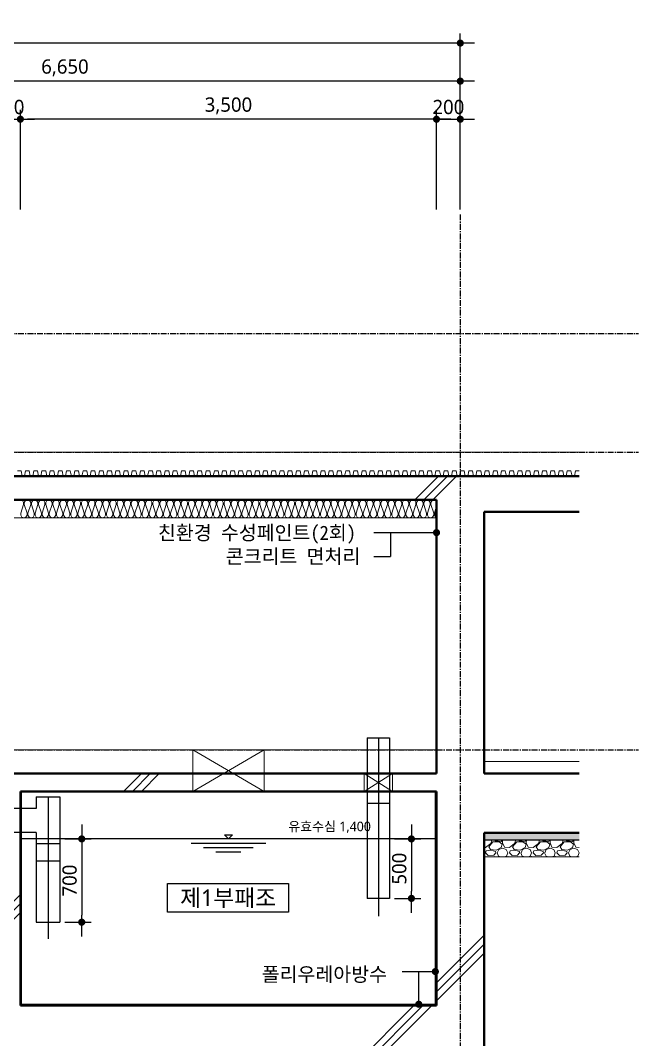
# Model space of a CAD drawing. Header units: millimetres. Extents: x 169673 to 334584, y 156879 to 224061.
# Drawn here: x 251433 to 256633, y 164658 to 173226 of the extents above; entities that cross this region are included whole.
import ezdxf
from ezdxf.enums import TextEntityAlignment as Align

# ---------------------------------------------------------------- set-up
doc = ezdxf.new("R2010")
doc.units = ezdxf.units.MM
doc.header["$LTSCALE"] = 40
doc.header["$MEASUREMENT"] = 0
for name, pattern in [('CEN', [62, 60, -1, 0, -1]), ('CENTER', [2, 1.25, -0.25, 0.25, -0.25]), ('HID', [2, 1.1, -0.9])]:
    doc.linetypes.add(name, pattern=pattern)
doc.layers.get('0').update_dxf_attribs({"linetype": 'CONTINUOUS'})
for name, color, linetype in [('--AH-TEXT', 7, 'CONTINUOUS'), ('1', 1, 'CONTINUOUS'), ('A-CONC-SOLD', 252, 'CEN'), ('A-DIMS', 7, 'CONTINUOUS'), ('A-MKXS-LEAD', 7, 'CONTINUOUS'), ('A-SECT-LIN3', 255, 'CONTINUOUS'), ('A-단열재', 9, 'CONTINUOUS'), ('AA-AXIS-LINE-1', 1, 'CENTER')]:
    doc.layers.add(name, color=color, linetype=linetype)
for name, color, linetype, lineweight in [('A-CONC-LIN1', 2, 'CONTINUOUS', 40), ('A-CONC-LIN2', 7, 'CONTINUOUS', 25), ('A-MKXS-TEXT1', 3, 'CONTINUOUS', 25), ('A-MKXX-NAME', 3, 'CONTINUOUS', 25), ('A-MKXX-SYMB', 7, 'CONTINUOUS', 25), ('A-SECT-LIN2', 6, 'CONTINUOUS', 20), ('A-XXXX-DRBD', 9, 'CONTINUOUS', 20), ('A-XXXX-FIN2', 6, 'CONTINUOUS', 20), ('A-XXXX-HATC', 8, 'CONTINUOUS', 18), ('A-XXXX-INSL2', 8, 'CONTINUOUS', 18), ('A-XXXX-WAT1', 9, 'HID', 20)]:
    doc.layers.add(name, color=color, linetype=linetype, lineweight=lineweight)
doc.styles.add('HY울릉도L', font='')
doc.styles.add('돋움체', font='')
doc.styles.add('맑은 고딕', font='malgun.ttf')
doc.styles.add('맑은고딕', font='malgun.ttf')
doc.styles.get('HY울릉도L').set_extended_font_data('HYwulM')
doc.styles.get('돋움체').set_extended_font_data('DotumChe')
doc.dimstyles.new('CDIM', dxfattribs={"dimtxt": 3, "dimasz": 1.5, "dimexe": 2, "dimexo": 1, "dimgap": 1, "dimtad": 1, "dimdec": 0, "dimrnd": 0.5, "dimzin": 0, "dimdsep": 32, "dimlunit": 6, "dimtxsty": 'HY울릉도L', "dimblk1": '_CIDOT', "dimblk2": '_CIDOT', "dimsah": 1, "dimcen": 5.5, "dimclrd": 2, "dimclre": 2, "dimclrt": 7, "dimadec": 0, "dimazin": 0, "dimtfac": 1, "dimtdec": 0, "dimtix": 1, "dimtmove": 2, "dimatfit": 1, "dimldrblk": '_CIDOT', "dimfxl": 1, "dimtolj": 1, "dimtzin": 0, "dimlwd": -1, "dimarcsym": 0})

# ---------------------------------------------------------------- blocks, each defined once
blk = doc.blocks.new('_CIDOT')
at = {"color": 0, "linetype": 'ByBlock'}
blk.add_line((2, 0), (-1, 0), dxfattribs=at)
at = {"color": 0, "linetype": 'ByBlock', "const_width": 0.5}
blk.add_lwpolyline([(-0.25, 0, 1), (0.25, 0, 1)], format="xyb", close=True, dxfattribs=at)
blk = doc.blocks.new('*D158')
at = {"layer": 'A-DIMS', "lineweight": -2, "transparency": 16777216}
for p, q in [((245233.1, 171635.2), (245233.1, 173115.2)), ((255133.1, 171635.2), (255133.1, 173115.2))]:
    blk.add_line(p, q, dxfattribs=at)
at = {"layer": 'A-DIMS', "transparency": 16777216}
blk.add_line((255073.1, 173035.2), (245293.1, 173035.2), dxfattribs=at)
at = {"layer": 'A-DIMS', "transparency": 16777216, "xscale": 60, "yscale": 60, "zscale": 60, "rotation": 180}
blk.add_blockref('_CIDOT', (245233.1, 173035.2), dxfattribs=at)
at = {"layer": 'A-DIMS', "transparency": 16777216, "xscale": 60, "yscale": 60, "zscale": 60}
blk.add_blockref('_CIDOT', (255133.1, 173035.2), dxfattribs=at)
at = {"layer": 'A-DIMS', "color": 3, "transparency": 16777216, "insert": (250183.1, 173147.2), "char_height": 120, "attachment_point": 5, "style": '맑은고딕'}
blk.add_mtext('\\A1;9,900', dxfattribs=at)
blk = doc.blocks.new('*D159')
at = {"layer": 'A-DIMS', "lineweight": -2, "transparency": 16777216}
for p, q in [((248483.1, 171635.2), (248483.1, 172795.2)), ((255133.1, 171635.2), (255133.1, 172795.2))]:
    blk.add_line(p, q, dxfattribs=at)
at = {"layer": 'A-DIMS', "transparency": 16777216}
blk.add_line((255073.1, 172715.2), (248543.1, 172715.2), dxfattribs=at)
at = {"layer": 'A-DIMS', "transparency": 16777216, "xscale": 60, "yscale": 60, "zscale": 60, "rotation": 180}
blk.add_blockref('_CIDOT', (248483.1, 172715.2), dxfattribs=at)
at = {"layer": 'A-DIMS', "transparency": 16777216, "xscale": 60, "yscale": 60, "zscale": 60}
blk.add_blockref('_CIDOT', (255133.1, 172715.2), dxfattribs=at)
at = {"layer": 'A-DIMS', "color": 3, "transparency": 16777216, "insert": (251808.1, 172827.2), "char_height": 120, "attachment_point": 5, "style": '맑은고딕'}
blk.add_mtext('\\A1;6,650', dxfattribs=at)
blk = doc.blocks.new('*D168')
at = {"layer": 'A-DIMS', "lineweight": -2, "transparency": 16777216}
for p, q in [((251433.1, 171635.2), (251433.1, 172475.2)), ((254933.1, 171635.2), (254933.1, 172475.2))]:
    blk.add_line(p, q, dxfattribs=at)
at = {"layer": 'A-DIMS', "transparency": 16777216}
blk.add_line((254873.1, 172395.2), (251493.1, 172395.2), dxfattribs=at)
at = {"layer": 'A-DIMS', "transparency": 16777216, "xscale": 60, "yscale": 60, "zscale": 60, "rotation": 180}
blk.add_blockref('_CIDOT', (251433.1, 172395.2), dxfattribs=at)
at = {"layer": 'A-DIMS', "transparency": 16777216, "xscale": 60, "yscale": 60, "zscale": 60}
blk.add_blockref('_CIDOT', (254933.1, 172395.2), dxfattribs=at)
at = {"layer": 'A-DIMS', "color": 3, "transparency": 16777216, "insert": (253183.1, 172507.2), "char_height": 120, "attachment_point": 5, "style": '맑은고딕'}
blk.add_mtext('\\A1;3,500', dxfattribs=at)
blk = doc.blocks.new('*D169')
at = {"layer": 'A-DIMS', "lineweight": -2, "transparency": 16777216}
for p, q in [((254933.1, 171635.2), (254933.1, 172475.2)), ((255133.1, 171635.2), (255133.1, 172475.2))]:
    blk.add_line(p, q, dxfattribs=at)
at = {"layer": 'A-DIMS', "transparency": 16777216}
for p, q in [((254873.1, 172395.2), (254813.1, 172395.2)), ((254933.1, 172395.2), (255133.1, 172395.2)), ((255193.1, 172395.2), (255253.1, 172395.2))]:
    blk.add_line(p, q, dxfattribs=at)
at = {"layer": 'A-DIMS', "transparency": 16777216, "xscale": 60, "yscale": 60, "zscale": 60}
blk.add_blockref('_CIDOT', (254933.1, 172395.2), dxfattribs=at)
at = {"layer": 'A-DIMS', "transparency": 16777216, "xscale": 60, "yscale": 60, "zscale": 60, "rotation": 180}
blk.add_blockref('_CIDOT', (255133.1, 172395.2), dxfattribs=at)
at = {"layer": 'A-DIMS', "color": 3, "transparency": 16777216, "insert": (255033.1, 172497.1), "char_height": 120, "attachment_point": 5, "style": '맑은고딕'}
blk.add_mtext('\\A1;200', dxfattribs=at)
blk = doc.blocks.new('*D171')
at = {"layer": 'A-DIMS', "lineweight": -2, "transparency": 16777216}
for p, q in [((251233.1, 171635.2), (251233.1, 172475.2)), ((251433.1, 171635.2), (251433.1, 172475.2))]:
    blk.add_line(p, q, dxfattribs=at)
at = {"layer": 'A-DIMS', "transparency": 16777216}
for p, q in [((251173.1, 172395.2), (251113.1, 172395.2)), ((251233.1, 172395.2), (251433.1, 172395.2)), ((251493.1, 172395.2), (251553.1, 172395.2))]:
    blk.add_line(p, q, dxfattribs=at)
at = {"layer": 'A-DIMS', "transparency": 16777216, "xscale": 60, "yscale": 60, "zscale": 60}
blk.add_blockref('_CIDOT', (251233.1, 172395.2), dxfattribs=at)
at = {"layer": 'A-DIMS', "transparency": 16777216, "xscale": 60, "yscale": 60, "zscale": 60, "rotation": 180}
blk.add_blockref('_CIDOT', (251433.1, 172395.2), dxfattribs=at)
at = {"layer": 'A-DIMS', "color": 3, "transparency": 16777216, "insert": (251333.1, 172497.1), "char_height": 120, "attachment_point": 5, "style": '맑은고딕'}
blk.add_mtext('\\A1;200', dxfattribs=at)
blk = doc.blocks.new('A$C1EF06538')
at = {"color": 7}
for p, q in [((0, 0), (-25.8, 25.2)), ((25.8, 25.2), (-25.8, 25.2)), ((0, 0), (25.8, 25.2)), ((235.5, -27), (-235.5, -27)), ((157, -54), (-157, -54)), ((78.5, -81), (-78.5, -81))]:
    blk.add_line(p, q, dxfattribs=at)
blk = doc.blocks.new('*D176')
at = {"layer": 'A-DIMS', "lineweight": -2, "transparency": 16777216}
for p, q in [((254578.9, 166345.2, 0), (254802.2, 166345.2, 0)), ((254578.9, 165845.2, 0), (254802.2, 165845.2, 0))]:
    blk.add_line(p, q, dxfattribs=at)
at = {"layer": 'A-DIMS', "transparency": 16777216}
blk.add_line((254722.2, 166285.2, 0), (254722.2, 165905.2, 0), dxfattribs=at)
at = {"layer": 'A-DIMS', "transparency": 16777216, "xscale": 60, "yscale": 60, "zscale": 60}
for p, rotation in [((254722.2, 166345.2, 0), 90), ((254722.2, 165845.2, 0), 270)]:
    blk.add_blockref('_CIDOT', p, dxfattribs=dict(at, rotation=rotation))
at = {"layer": 'A-DIMS', "color": 3, "transparency": 16777216, "insert": (254620.2, 166095.2, 0), "char_height": 120, "attachment_point": 5, "rotation": 90, "style": '맑은고딕'}
blk.add_mtext('\\A1;500', dxfattribs=at)
blk = doc.blocks.new('*D177')
at = {"layer": 'A-DIMS', "lineweight": -2, "transparency": 16777216}
for p, q in [((251806.1, 166345.2, 0), (252029.4, 166345.2, 0)), ((251806.1, 165645.2, 0), (252029.4, 165645.2, 0))]:
    blk.add_line(p, q, dxfattribs=at)
at = {"layer": 'A-DIMS', "transparency": 16777216}
blk.add_line((251949.4, 166285.2, 0), (251949.4, 165705.2, 0), dxfattribs=at)
at = {"layer": 'A-DIMS', "transparency": 16777216, "xscale": 60, "yscale": 60, "zscale": 60}
for p, rotation in [((251949.4, 166345.2, 0), 90), ((251949.4, 165645.2, 0), 270)]:
    blk.add_blockref('_CIDOT', p, dxfattribs=dict(at, rotation=rotation))
at = {"layer": 'A-DIMS', "color": 3, "transparency": 16777216, "insert": (251847.4, 165995.2, 0), "char_height": 120, "attachment_point": 5, "rotation": 90, "style": '맑은고딕'}
blk.add_mtext('\\A1;700', dxfattribs=at)

msp = doc.modelspace()

# ---------------------------------------------------------------- hatches: boundary and pattern name
at = {"layer": 'A-CONC-SOLD'}
h = msp.add_hatch(dxfattribs=at)
h.set_pattern_fill('CONC', color=256, scale=100)
h.set_pattern_definition([(45, (-84000, 0), (-2121.32, 2121.32), []), (45, (-84000, 75), (-2121.32, 2121.32), []), (45, (-84000, 150), (-2121.32, 2121.32), [])])
h.paths.add_polyline_path([(255333.1, 166395.2), (256133.1, 166395.2), (256133.1, 166895.2), (255333.1, 166895.2), (255333.1, 169095.2), (256133.1, 169095.2), (256133.1, 169395.2), (244233.1, 169395.2), (244233.1, 169195.2), (245033.1, 169195.2), (245033.1, 166895.2), (244733.1, 166895.2), (244733.1, 161545.2), (255333.1, 161545.2)])
h.paths.add_polyline_path([(247233.1, 164945.2), (247233.1, 166745.2), (249133.1, 166745.2), (249133.1, 164945.2)], flags=16)
h.paths.add_polyline_path([(249333.1, 164945.2), (249333.1, 166745.2), (251233.1, 166745.2), (251233.1, 164945.2)], flags=16)
h.paths.add_polyline_path([(247033.1, 164945.2), (245433.1, 164945.2), (245433.1, 166745.2), (247033.1, 166745.2)], flags=16)
h.paths.add_polyline_path([(251433.1, 164945.2), (251433.1, 166745.2), (254933.1, 166745.2), (254933.1, 164945.2)], flags=16)
h.paths.add_polyline_path([(245433.1, 166895.2), (245433.1, 169195.2), (254933.1, 169195.2), (254933.1, 166895.2)], flags=16)
at = {"layer": 'A-XXXX-HATC'}
h = msp.add_hatch(dxfattribs=at)
h.set_pattern_fill('DOTS', color=256, scale=100)
h.set_pattern_definition([(0, (111686.8034, 246028.151), (3.125, 6.25), [0, -6.25])])
h.paths.add_polyline_path([(256133.1, 166395.2), (256133.1, 166335.2), (255333.1, 166335.2), (255333.1, 166395.2)])
h = msp.add_hatch(dxfattribs=at)
h.set_pattern_fill('GRAVEL', color=256, scale=200)
h.set_pattern_definition([(228.012788, (111830.803, 246228.151), (-1600, -1800), [26.9072, -2663.8176]), (184.969741, (111812.803, 246208.151), (2400, 200), [46.1736, -4571.18495]), (132.510447, (111766.803, 246204.151), (2000, -2200), [32.5576, -3223.20652]), (267.273689, (111688.803, 246154.151), (200, 4000), [42.0476, -4162.7116]), (292.833654, (111686.803, 246112.151), (-1000, 2400), [41.231, -4081.87463]), (357.273689, (111702.803, 246074.151), (-4000, 200), [42.0476, -4162.7116]), (37.6942405, (111744.8034, 246072.151), (-2600, -2000), [55.6058, -5504.9697]), (72.2553284, (111788.803, 246106.151), (1400, 4400), [52.4976, -5197.2643]), (121.4295656, (111804.803, 246156.151), (-1600, 2600), [42.19, -4176.81462]), (175.236358, (111782.803, 246192.151), (2200, -200), [48.1664, -2360.15252]), (222.397438, (111734.8034, 246196.151), (-2400, -2200), [62.2896, -6166.675]), (138.814075, (111886.803, 246152.151), (-1400, 1200), [21.2602, -2104.76896]), (171.4692344, (111870.803, 246166.151), (2600, -400), [40.4474, -4004.30228]), (225, (111830.8, 246172.15), (-2e-14, -200), [28.2842, -254.55851]), (203.19859, (111816.803, 246196.15), (1000, 400), [15.2316, -1507.92302]), (291.80141, (111802.803, 246190.15), (-200, 600), [21.5406, -1055.49236]), (30.963757, (111810.803, 246170.15), (600, 400), [34.9858, -1131.20458]), (161.56505, (111840.803, 246188.15), (400, -200), [25.2982, -607.15733]), (16.38954, (111686.803, 246190.151), (2000, 600), [35.44, -3508.56903]), (70.346176, (111720.803, 246200.151), (-800, -2200), [29.7322, -2943.48155]), (293.19859, (111840.803, 246228.15), (-400, 1000), [30.463, -1492.69162]), (343.61046, (111852.803, 246200.151), (-2000, 600), [35.44, -3508.56903]), (339.443955, (111686.803, 246066.15), (-1000, 400), [34.176, -1674.62475]), (294.775141, (111718.803, 246054.151), (-1000, 2200), [28.6356, -2834.92861]), (66.80141, (111842.803, 246028.15), (400, 1000), [30.463, -1492.69162]), (17.354025, (111854.803, 246056.151), (-2600, -800), [33.5262, -3319.08472]), (69.443955, (111744.803, 246028.15), (-400, -1000), [17.088, -1691.71275]), (101.309932, (111830.803, 246028.15), (-200, 800), [10.198, -1009.6059]), (165.963757, (111828.803, 246038.15), (600, -200), [41.231, -783.39013]), (186.009006, (111788.803, 246048.151), (2000, 200), [38.21, -3782.78463]), (303.690068, (111810.803, 246152.15), (-200, 400), [28.8444, -692.26586]), (353.1572266, (111826.803, 246128.151), (3400, -400), [50.3588, -4985.51252]), (60.945396, (111876.803, 246122.151), (-800, -1400), [20.5912, -2038.53483]), (90, (111886.8, 246140.15), (-200, 200), [12, -188]), (120.256437, (111784.803, 246054.151), (800, -1400), [27.7848, -2750.704]), (48.012788, (111770.803, 246078.151), (1600, 1800), [53.8144, -2636.9104]), (0, (111806.8, 246118.15), (200, 200), [52, -148]), (325.3048465, (111858.803, 246118.151), (2000, -1400), [31.6228, -3130.65486]), (254.054604, (111884.803, 246100.15), (-200, -800), [29.1204, -1426.90158]), (207.6459754, (111876.803, 246072.151), (-3800, -2000), [47.413, -4693.89484]), (175.426079, (111834.803, 246050.151), (-2600, 200), [50.1598, -4965.81468])])
h.paths.add_polyline_path([(256133.1, 166335.2), (256133.1, 166195.2), (255333.1, 166195.2), (255333.1, 166335.2)])

# ---------------------------------------------------------------- linework, layer by layer
at = {"ltscale": 0.5}
for p, q in [((254351, 167195.2), (254351, 165845.2)), ((254351, 167195.2), (254538.9, 167195.2)), ((254538.9, 167195.2), (254538.9, 166445.1)), ((251566.1, 166699.6), (251566.1, 166599.6)), ((251766.1, 166699.6), (251766.1, 165645.2)), ((251566.1, 166599.6), (251100.1, 166599.6)), ((254538.9, 166641.7), (254351, 166641.7)), ((251566.1, 166399.6), (251100.1, 166399.6)), ((251566.1, 166399.6), (251566.1, 165645.2)), ((254538.9, 166445.1), (254538.9, 165845.2)), ((251566.1, 166306.5), (251766.1, 166306.5))]:
    msp.add_line(p, q, dxfattribs=at)
for p, q in [((251566.1, 166699.6), (251766.1, 166699.6)), ((251766.1, 166158.4), (251566.1, 166158.4))]:
    msp.add_line(p, q)
at = {"elevation": 0}
msp.add_lwpolyline([(254538.9, 165845.2), (254351, 165845.2)], dxfattribs=at)
at = {"ltscale": 0.5}
msp.add_lwpolyline([(251566.1, 165645.2), (251766.1, 165645.2)], dxfattribs=at)
at = {"layer": '1'}
for p, q in [((254445, 167195.2), (254445, 165695.2, 0)), ((251666.1, 166699.6), (251666.1, 165505.2))]:
    msp.add_line(p, q, dxfattribs=at)
at = {"layer": 'A-CONC-LIN1'}
for p, q in [((244233.1, 169395.2), (256133.1, 169395.2)), ((245433.1, 169195.2), (254933.1, 169195.2)), ((254933.1, 169195.2), (254933.1, 166895.2)), ((255333.1, 169095.2), (256133.1, 169095.2)), ((255333.1, 169095.2), (255333.1, 166895.2)), ((245433.1, 166895.2), (254933.1, 166895.2)), ((256133.1, 166895.2), (255333.1, 166895.2)), ((251433.1, 166745.2), (254933.1, 166745.2)), ((251433.1, 166745.2), (251433.1, 164945.2)), ((254933.1, 166745.2), (254933.1, 164945.2)), ((255333.1, 166395.2), (255333.1, 161545.2)), ((256133.1, 166395.2), (255333.1, 166395.2)), ((251433.1, 164945.2), (254933.1, 164945.2))]:
    msp.add_line(p, q, dxfattribs=at)
at = {"layer": 'A-CONC-LIN2'}
msp.add_line((254923.1, 166345.2), (251443.1, 166345.2), dxfattribs=at)
at = {"layer": 'A-MKXS-LEAD'}
for p, q in [((254407.2, 168920.3), (254933.1, 168920.3)), ((254546.5, 168920.3), (254546.5, 168720.3)), ((254407.2, 168720.3), (254546.5, 168720.3)), ((254644.6, 165230), (254923.1, 165230)), ((254783.8, 164955.2), (254783.8, 165230))]:
    msp.add_line(p, q, dxfattribs=at)
at = {"layer": 'A-MKXS-LEAD', "const_width": 30}
for points in [[(254918.1, 168920.3, -1), (254948.1, 168920.3, -1)], [(254908.1, 165230, 1), (254938.1, 165230, 1)], [(254768.8, 164955.2, 1), (254798.8, 164955.2, 1)]]:
    msp.add_lwpolyline(points, format="xyb", close=True, dxfattribs=at)
at = {"layer": 'A-MKXX-SYMB'}
msp.add_lwpolyline([(253688.6, 165730.2), (252671.6, 165730.2), (252671.6, 165970.2), (253688.6, 165970.2)], close=True, dxfattribs=at)
at = {"layer": 'A-SECT-LIN2'}
for p, q in [((251433.1, 164953.1), (251441, 164945.2)), ((254933.1, 164953.1), (254925.1, 164945.2))]:
    msp.add_line(p, q, dxfattribs=at)
for points in [[(254923.1, 166745.2), (254923.1, 164957.2), (254921, 164955.2), (251433.1, 164955.2)], [(251443.1, 166745.2), (251443.1, 164957.2), (251445.1, 164955.2)]]:
    msp.add_lwpolyline(points, dxfattribs=at)
at = {"layer": 'A-SECT-LIN3'}
msp.add_line((256133.1, 166335.2), (255333.1, 166335.2), dxfattribs=at)
at = {"layer": 'A-XXXX-DRBD'}
msp.add_lwpolyline([(251407.7, 169440.2), (251438.8, 169440.2), (251447.5, 169395.2), (251468, 169395.2), (251476.8, 169440.2), (251507.8, 169440.2), (251516.6, 169395.2), (251537.1, 169395.2), (251545.8, 169440.2), (251576.9, 169440.2), (251585.6, 169395.2), (251606.1, 169395.2), (251614.8, 169440.2), (251645.9, 169440.2), (251654.6, 169395.2), (251675.1, 169395.2), (251683.9, 169440.2), (251714.9, 169440.2), (251723.7, 169395.2), (251744.2, 169395.2), (251752.9, 169440.2), (251784, 169440.2), (251792.7, 169395.2), (251813.2, 169395.2), (251821.9, 169440.2), (251853, 169440.2), (251861.7, 169395.2), (251882.2, 169395.2), (251891, 169440.2), (251922, 169440.2), (251930.8, 169395.2), (251951.3, 169395.2), (251960, 169440.2), (251991.1, 169440.2), (251999.8, 169395.2), (252020.3, 169395.2), (252029, 169440.2), (252060.1, 169440.2), (252068.8, 169395.2), (252089.3, 169395.2), (252098.1, 169440.2), (252129.1, 169440.2), (252137.9, 169395.2), (252158.4, 169395.2), (252167.1, 169440.2), (252198.2, 169440.2), (252206.9, 169395.2), (252227.4, 169395.2), (252236.1, 169440.2), (252267.2, 169440.2), (252275.9, 169395.2), (252296.4, 169395.2), (252305.2, 169440.2), (252336.2, 169440.2), (252345, 169395.2), (252365.5, 169395.2), (252374.2, 169440.2), (252405.3, 169440.2), (252414, 169395.2), (252434.5, 169395.2), (252443.2, 169440.2), (252474.3, 169440.2), (252483, 169395.2), (252503.5, 169395.2), (252512.3, 169440.2), (252543.3, 169440.2), (252552.1, 169395.2), (252572.6, 169395.2), (252581.3, 169440.2), (252612.4, 169440.2), (252621.1, 169395.2), (252641.6, 169395.2), (252650.3, 169440.2), (252681.4, 169440.2), (252690.1, 169395.2), (252710.6, 169395.2), (252719.4, 169440.2), (252750.4, 169440.2), (252759.2, 169395.2), (252779.7, 169395.2), (252788.4, 169440.2), (252819.5, 169440.2), (252828.2, 169395.2), (252848.7, 169395.2), (252857.4, 169440.2), (252888.5, 169440.2), (252897.2, 169395.2), (252917.7, 169395.2), (252926.5, 169440.2), (252957.5, 169440.2), (252966.3, 169395.2), (252986.8, 169395.2), (252995.5, 169440.2), (253026.6, 169440.2), (253035.3, 169395.2), (253055.8, 169395.2), (253064.5, 169440.2), (253095.6, 169440.2), (253104.3, 169395.2), (253124.8, 169395.2), (253133.6, 169440.2), (253164.6, 169440.2), (253173.4, 169395.2), (253193.9, 169395.2), (253202.6, 169440.2), (253233.7, 169440.2), (253242.4, 169395.2), (253262.9, 169395.2), (253271.6, 169440.2), (253302.7, 169440.2), (253311.4, 169395.2), (253331.9, 169395.2), (253340.7, 169440.2), (253371.7, 169440.2), (253380.5, 169395.2), (253401, 169395.2), (253409.7, 169440.2), (253440.8, 169440.2), (253449.5, 169395.2), (253470, 169395.2), (253478.7, 169440.2), (253509.8, 169440.2), (253518.5, 169395.2), (253539, 169395.2), (253547.8, 169440.2), (253578.8, 169440.2), (253587.6, 169395.2), (253608.1, 169395.2), (253616.8, 169440.2), (253647.9, 169440.2), (253656.6, 169395.2), (253677.1, 169395.2), (253685.8, 169440.2), (253716.9, 169440.2), (253725.6, 169395.2), (253746.1, 169395.2), (253754.9, 169440.2), (253785.9, 169440.2), (253794.7, 169395.2), (253815.2, 169395.2), (253823.9, 169440.2), (253855, 169440.2), (253863.7, 169395.2), (253884.2, 169395.2), (253892.9, 169440.2), (253924, 169440.2), (253932.7, 169395.2), (253953.2, 169395.2), (253962, 169440.2), (253993, 169440.2), (254001.8, 169395.2), (254022.3, 169395.2), (254031, 169440.2), (254062.1, 169440.2), (254070.8, 169395.2), (254091.3, 169395.2), (254100, 169440.2), (254131.1, 169440.2), (254139.8, 169395.2), (254160.3, 169395.2), (254169.1, 169440.2), (254200.1, 169440.2), (254208.9, 169395.2), (254229.4, 169395.2), (254238.1, 169440.2), (254269.2, 169440.2), (254277.9, 169395.2), (254298.4, 169395.2), (254307.1, 169440.2), (254338.2, 169440.2), (254346.9, 169395.2), (254367.4, 169395.2), (254376.2, 169440.2), (254407.2, 169440.2), (254416, 169395.2), (254436.5, 169395.2), (254445.2, 169440.2), (254476.3, 169440.2), (254485, 169395.2), (254505.5, 169395.2), (254514.2, 169440.2), (254545.3, 169440.2), (254554, 169395.2), (254574.5, 169395.2), (254583.3, 169440.2), (254614.3, 169440.2), (254623.1, 169395.2), (254643.6, 169395.2), (254652.3, 169440.2), (254683.4, 169440.2), (254692.1, 169395.2), (254712.6, 169395.2), (254721.3, 169440.2), (254752.4, 169440.2), (254761.1, 169395.2), (254781.6, 169395.2), (254790.4, 169440.2), (254821.4, 169440.2), (254830.2, 169395.2), (254850.7, 169395.2), (254859.4, 169440.2), (254890.5, 169440.2), (254899.2, 169395.2), (254919.7, 169395.2), (254928.4, 169440.2), (254959.5, 169440.2), (254968.2, 169395.2), (254988.7, 169395.2), (254997.5, 169440.2), (255028.5, 169440.2), (255037.3, 169395.2), (255057.8, 169395.2), (255066.5, 169440.2), (255097.6, 169440.2), (255106.3, 169395.2), (255126.8, 169395.2), (255135.5, 169440.2), (255166.6, 169440.2), (255175.4, 169395.2), (255195.8, 169395.2), (255204.6, 169440.2), (255235.6, 169440.2), (255244.4, 169395.2), (255264.9, 169395.2), (255273.6, 169440.2), (255304.7, 169440.2), (255313.4, 169395.2), (255333.9, 169395.2), (255342.6, 169440.2), (255373.7, 169440.2), (255382.5, 169395.2), (255402.9, 169395.2), (255411.7, 169440.2), (255442.7, 169440.2), (255451.5, 169395.2), (255472, 169395.2), (255480.7, 169440.2), (255511.8, 169440.2), (255520.5, 169395.2), (255541, 169395.2), (255549.7, 169440.2), (255580.8, 169440.2), (255589.6, 169395.2), (255610, 169395.2), (255618.8, 169440.2), (255649.8, 169440.2), (255658.6, 169395.2), (255679.1, 169395.2), (255687.8, 169440.2), (255718.9, 169440.2), (255727.6, 169395.2), (255748.1, 169395.2), (255756.9, 169440.2), (255787.9, 169440.2), (255796.7, 169395.2), (255817.1, 169395.2), (255825.9, 169440.2), (255856.9, 169440.2), (255865.7, 169395.2), (255886.2, 169395.2), (255894.9, 169440.2), (255926, 169440.2), (255934.7, 169395.2), (255955.2, 169395.2), (255964, 169440.2), (255995, 169440.2), (256003.8, 169395.2), (256024.2, 169395.2), (256033, 169440.2), (256064, 169440.2), (256072.8, 169395.2), (256093.3, 169395.2), (256102, 169440.2), (256133.1, 169440.2)], dxfattribs=at)
at = {"layer": 'A-XXXX-FIN2'}
for p, q in [((245443.1, 167095.2), (254933.1, 167095.2)), ((256133.1, 166995.2), (255333.1, 166995.2))]:
    msp.add_line(p, q, dxfattribs=at)
msp.add_lwpolyline([(256133.1, 169595.2), (244233.1, 169595.2)], dxfattribs=at)
at = {"layer": 'A-XXXX-HATC'}
msp.add_line((256133.1, 166195.2), (255333.1, 166195.2), dxfattribs=at)
at = {"layer": 'A-XXXX-HATC', "ltscale": 3}
for points in [[(252883.1, 166745.2), (252883.1, 167095.2)], [(252883.1, 167095.2), (253483.1, 166745.2)], [(253483.1, 167095.2), (252883.1, 166745.2)], [(253483.1, 166745.2), (253483.1, 167095.2)], [(254326, 166745.2), (254326, 166895.2)], [(254326, 166895.2), (254563.9, 166745.2)], [(254563.9, 166895.2), (254326, 166745.2)], [(254563.9, 166745.2), (254563.9, 166895.2)]]:
    msp.add_lwpolyline(points, dxfattribs=at)
at = {"layer": 'A-XXXX-INSL2'}
msp.add_line((245433.1, 169045.2), (254933.1, 169045.2), dxfattribs=at)
msp.add_lwpolyline([(251416.6, 169189.2), (251433.1, 169195.2), (251449.6, 169189.2), (251460.1, 169174.2), (251460.1, 169157.7), (251436.1, 169082.7), (251436.1, 169066.2), (251446.6, 169051.2), (251463.1, 169045.2), (251479.6, 169051.2), (251490.1, 169066.2), (251490.1, 169082.7), (251466.1, 169157.7), (251466.1, 169174.2), (251476.6, 169189.2), (251493.1, 169195.2), (251509.6, 169189.2), (251520.1, 169174.2), (251520.1, 169157.7), (251496.1, 169082.7), (251496.1, 169066.2), (251506.6, 169051.2), (251523.1, 169045.2), (251539.6, 169051.2), (251550.1, 169066.2), (251550.1, 169082.7), (251526.1, 169157.7), (251526.1, 169174.2), (251536.6, 169189.2), (251553.1, 169195.2), (251569.6, 169189.2), (251580.1, 169174.2), (251580.1, 169157.7), (251556.1, 169082.7), (251556.1, 169066.2), (251566.6, 169051.2), (251583.1, 169045.2), (251599.6, 169051.2), (251610.1, 169066.2), (251610.1, 169082.7), (251586.1, 169157.7), (251586.1, 169174.2), (251596.6, 169189.2), (251613.1, 169195.2), (251629.6, 169189.2), (251640.1, 169174.2), (251640.1, 169157.7), (251616.1, 169082.7), (251616.1, 169066.2), (251626.6, 169051.2), (251643.1, 169045.2), (251659.6, 169051.2), (251670.1, 169066.2), (251670.1, 169082.7), (251646.1, 169157.7), (251646.1, 169174.2), (251656.6, 169189.2), (251673.1, 169195.2), (251689.6, 169189.2), (251700.1, 169174.2), (251700.1, 169157.7), (251676.1, 169082.7), (251676.1, 169066.2), (251686.6, 169051.2), (251703.1, 169045.2), (251719.6, 169051.2), (251730.1, 169066.2), (251730.1, 169082.7), (251706.1, 169157.7), (251706.1, 169174.2), (251716.6, 169189.2), (251733.1, 169195.2), (251749.6, 169189.2), (251760.1, 169174.2), (251760.1, 169157.7), (251736.1, 169082.7), (251736.1, 169066.2), (251746.6, 169051.2), (251763.1, 169045.2), (251779.6, 169051.2), (251790.1, 169066.2), (251790.1, 169082.7), (251766.1, 169157.7), (251766.1, 169174.2), (251776.6, 169189.2), (251793.1, 169195.2), (251809.6, 169189.2), (251820.1, 169174.2), (251820.1, 169157.7), (251796.1, 169082.7), (251796.1, 169066.2), (251806.6, 169051.2), (251823.1, 169045.2), (251839.6, 169051.2), (251850.1, 169066.2), (251850.1, 169082.7), (251826.1, 169157.7), (251826.1, 169174.2), (251836.6, 169189.2), (251853.1, 169195.2), (251869.6, 169189.2), (251880.1, 169174.2), (251880.1, 169157.7), (251856.1, 169082.7), (251856.1, 169066.2), (251866.6, 169051.2), (251883.1, 169045.2), (251899.6, 169051.2), (251910.1, 169066.2), (251910.1, 169082.7), (251886.1, 169157.7), (251886.1, 169174.2), (251896.6, 169189.2), (251913.1, 169195.2), (251929.6, 169189.2), (251940.1, 169174.2), (251940.1, 169157.7), (251916.1, 169082.7), (251916.1, 169066.2), (251926.6, 169051.2), (251943.1, 169045.2), (251959.6, 169051.2), (251970.1, 169066.2), (251970.1, 169082.7), (251946.1, 169157.7), (251946.1, 169174.2), (251956.6, 169189.2), (251973.1, 169195.2), (251989.6, 169189.2), (252000.1, 169174.2), (252000.1, 169157.7), (251976.1, 169082.7), (251976.1, 169066.2), (251986.6, 169051.2), (252003.1, 169045.2), (252019.6, 169051.2), (252030.1, 169066.2), (252030.1, 169082.7), (252006.1, 169157.7), (252006.1, 169174.2), (252016.6, 169189.2), (252033.1, 169195.2), (252049.6, 169189.2), (252060.1, 169174.2), (252060.1, 169157.7), (252036.1, 169082.7), (252036.1, 169066.2), (252046.6, 169051.2), (252063.1, 169045.2), (252079.6, 169051.2), (252090.1, 169066.2), (252090.1, 169082.7), (252066.1, 169157.7), (252066.1, 169174.2), (252076.6, 169189.2), (252093.1, 169195.2), (252109.6, 169189.2), (252120.1, 169174.2), (252120.1, 169157.7), (252096.1, 169082.7), (252096.1, 169066.2), (252106.6, 169051.2), (252123.1, 169045.2), (252139.6, 169051.2), (252150.1, 169066.2), (252150.1, 169082.7), (252126.1, 169157.7), (252126.1, 169174.2), (252136.6, 169189.2), (252153.1, 169195.2), (252169.6, 169189.2), (252180.1, 169174.2), (252180.1, 169157.7), (252156.1, 169082.7), (252156.1, 169066.2), (252166.6, 169051.2), (252183.1, 169045.2), (252199.6, 169051.2), (252210.1, 169066.2), (252210.1, 169082.7), (252186.1, 169157.7), (252186.1, 169174.2), (252196.6, 169189.2), (252213.1, 169195.2), (252229.6, 169189.2), (252240.1, 169174.2), (252240.1, 169157.7), (252216.1, 169082.7), (252216.1, 169066.2), (252226.6, 169051.2), (252243.1, 169045.2), (252259.6, 169051.2), (252270.1, 169066.2), (252270.1, 169082.7), (252246.1, 169157.7), (252246.1, 169174.2), (252256.6, 169189.2), (252273.1, 169195.2), (252289.6, 169189.2), (252300.1, 169174.2), (252300.1, 169157.7), (252276.1, 169082.7), (252276.1, 169066.2), (252286.6, 169051.2), (252303.1, 169045.2), (252319.6, 169051.2), (252330.1, 169066.2), (252330.1, 169082.7), (252306.1, 169157.7), (252306.1, 169174.2), (252316.6, 169189.2), (252333.1, 169195.2), (252349.6, 169189.2), (252360.1, 169174.2), (252360.1, 169157.7), (252336.1, 169082.7), (252336.1, 169066.2), (252346.6, 169051.2), (252363.1, 169045.2), (252379.6, 169051.2), (252390.1, 169066.2), (252390.1, 169082.7), (252366.1, 169157.7), (252366.1, 169174.2), (252376.6, 169189.2), (252393.1, 169195.2), (252409.6, 169189.2), (252420.1, 169174.2), (252420.1, 169157.7), (252396.1, 169082.7), (252396.1, 169066.2), (252406.6, 169051.2), (252423.1, 169045.2), (252439.6, 169051.2), (252450.1, 169066.2), (252450.1, 169082.7), (252426.1, 169157.7), (252426.1, 169174.2), (252436.6, 169189.2), (252453.1, 169195.2), (252469.6, 169189.2), (252480.1, 169174.2), (252480.1, 169157.7), (252456.1, 169082.7), (252456.1, 169066.2), (252466.6, 169051.2), (252483.1, 169045.2), (252499.6, 169051.2), (252510.1, 169066.2), (252510.1, 169082.7), (252486.1, 169157.7), (252486.1, 169174.2), (252496.6, 169189.2), (252513.1, 169195.2), (252529.6, 169189.2), (252540.1, 169174.2), (252540.1, 169157.7), (252516.1, 169082.7), (252516.1, 169066.2), (252526.6, 169051.2), (252543.1, 169045.2), (252559.6, 169051.2), (252570.1, 169066.2), (252570.1, 169082.7), (252546.1, 169157.7), (252546.1, 169174.2), (252556.6, 169189.2), (252573.1, 169195.2), (252589.6, 169189.2), (252600.1, 169174.2), (252600.1, 169157.7), (252576.1, 169082.7), (252576.1, 169066.2), (252586.6, 169051.2), (252603.1, 169045.2), (252619.6, 169051.2), (252630.1, 169066.2), (252630.1, 169082.7), (252606.1, 169157.7), (252606.1, 169174.2), (252616.6, 169189.2), (252633.1, 169195.2), (252649.6, 169189.2), (252660.1, 169174.2), (252660.1, 169157.7), (252636.1, 169082.7), (252636.1, 169066.2), (252646.6, 169051.2), (252663.1, 169045.2), (252679.6, 169051.2), (252690.1, 169066.2), (252690.1, 169082.7), (252666.1, 169157.7), (252666.1, 169174.2), (252676.6, 169189.2), (252693.1, 169195.2), (252709.6, 169189.2), (252720.1, 169174.2), (252720.1, 169157.7), (252696.1, 169082.7), (252696.1, 169066.2), (252706.6, 169051.2), (252723.1, 169045.2), (252739.6, 169051.2), (252750.1, 169066.2), (252750.1, 169082.7), (252726.1, 169157.7), (252726.1, 169174.2), (252736.6, 169189.2), (252753.1, 169195.2), (252769.6, 169189.2), (252780.1, 169174.2), (252780.1, 169157.7), (252756.1, 169082.7), (252756.1, 169066.2), (252766.6, 169051.2), (252783.1, 169045.2), (252799.6, 169051.2), (252810.1, 169066.2), (252810.1, 169082.7), (252786.1, 169157.7), (252786.1, 169174.2), (252796.6, 169189.2), (252813.1, 169195.2), (252829.6, 169189.2), (252840.1, 169174.2), (252840.1, 169157.7), (252816.1, 169082.7), (252816.1, 169066.2), (252826.6, 169051.2), (252843.1, 169045.2), (252859.6, 169051.2), (252870.1, 169066.2), (252870.1, 169082.7), (252846.1, 169157.7), (252846.1, 169174.2), (252856.6, 169189.2), (252873.1, 169195.2), (252889.6, 169189.2), (252900.1, 169174.2), (252900.1, 169157.7), (252876.1, 169082.7), (252876.1, 169066.2), (252886.6, 169051.2), (252903.1, 169045.2), (252919.6, 169051.2), (252930.1, 169066.2), (252930.1, 169082.7), (252906.1, 169157.7), (252906.1, 169174.2), (252916.6, 169189.2), (252933.1, 169195.2), (252949.6, 169189.2), (252960.1, 169174.2), (252960.1, 169157.7), (252936.1, 169082.7), (252936.1, 169066.2), (252946.6, 169051.2), (252963.1, 169045.2), (252979.6, 169051.2), (252990.1, 169066.2), (252990.1, 169082.7), (252966.1, 169157.7), (252966.1, 169174.2), (252976.6, 169189.2), (252993.1, 169195.2), (253009.6, 169189.2), (253020.1, 169174.2), (253020.1, 169157.7), (252996.1, 169082.7), (252996.1, 169066.2), (253006.6, 169051.2), (253023.1, 169045.2), (253039.6, 169051.2), (253050.1, 169066.2), (253050.1, 169082.7), (253026.1, 169157.7), (253026.1, 169174.2), (253036.6, 169189.2), (253053.1, 169195.2), (253069.6, 169189.2), (253080.1, 169174.2), (253080.1, 169157.7), (253056.1, 169082.7), (253056.1, 169066.2), (253066.6, 169051.2), (253083.1, 169045.2), (253099.6, 169051.2), (253110.1, 169066.2), (253110.1, 169082.7), (253086.1, 169157.7), (253086.1, 169174.2), (253096.6, 169189.2), (253113.1, 169195.2), (253129.6, 169189.2), (253140.1, 169174.2), (253140.1, 169157.7), (253116.1, 169082.7), (253116.1, 169066.2), (253126.6, 169051.2), (253143.1, 169045.2), (253159.6, 169051.2), (253170.1, 169066.2), (253170.1, 169082.7), (253146.1, 169157.7), (253146.1, 169174.2), (253156.6, 169189.2), (253173.1, 169195.2), (253189.6, 169189.2), (253200.1, 169174.2), (253200.1, 169157.7), (253176.1, 169082.7), (253176.1, 169066.2), (253186.6, 169051.2), (253203.1, 169045.2), (253219.6, 169051.2), (253230.1, 169066.2), (253230.1, 169082.7), (253206.1, 169157.7), (253206.1, 169174.2), (253216.6, 169189.2), (253233.1, 169195.2), (253249.6, 169189.2), (253260.1, 169174.2), (253260.1, 169157.7), (253236.1, 169082.7), (253236.1, 169066.2), (253246.6, 169051.2), (253263.1, 169045.2), (253279.6, 169051.2), (253290.1, 169066.2), (253290.1, 169082.7), (253266.1, 169157.7), (253266.1, 169174.2), (253276.6, 169189.2), (253293.1, 169195.2), (253309.6, 169189.2), (253320.1, 169174.2), (253320.1, 169157.7), (253296.1, 169082.7), (253296.1, 169066.2), (253306.6, 169051.2), (253323.1, 169045.2), (253339.6, 169051.2), (253350.1, 169066.2), (253350.1, 169082.7), (253326.1, 169157.7), (253326.1, 169174.2), (253336.6, 169189.2), (253353.1, 169195.2), (253369.6, 169189.2), (253380.1, 169174.2), (253380.1, 169157.7), (253356.1, 169082.7), (253356.1, 169066.2), (253366.6, 169051.2), (253383.1, 169045.2), (253399.6, 169051.2), (253410.1, 169066.2), (253410.1, 169082.7), (253386.1, 169157.7), (253386.1, 169174.2), (253396.6, 169189.2), (253413.1, 169195.2), (253429.6, 169189.2), (253440.1, 169174.2), (253440.1, 169157.7), (253416.1, 169082.7), (253416.1, 169066.2), (253426.6, 169051.2), (253443.1, 169045.2), (253459.6, 169051.2), (253470.1, 169066.2), (253470.1, 169082.7), (253446.1, 169157.7), (253446.1, 169174.2), (253456.6, 169189.2), (253473.1, 169195.2), (253489.6, 169189.2), (253500.1, 169174.2), (253500.1, 169157.7), (253476.1, 169082.7), (253476.1, 169066.2), (253486.6, 169051.2), (253503.1, 169045.2), (253519.6, 169051.2), (253530.1, 169066.2), (253530.1, 169082.7), (253506.1, 169157.7), (253506.1, 169174.2), (253516.6, 169189.2), (253533.1, 169195.2), (253549.6, 169189.2), (253560.1, 169174.2), (253560.1, 169157.7), (253536.1, 169082.7), (253536.1, 169066.2), (253546.6, 169051.2), (253563.1, 169045.2), (253579.6, 169051.2), (253590.1, 169066.2), (253590.1, 169082.7), (253566.1, 169157.7), (253566.1, 169174.2), (253576.6, 169189.2), (253593.1, 169195.2), (253609.6, 169189.2), (253620.1, 169174.2), (253620.1, 169157.7), (253596.1, 169082.7), (253596.1, 169066.2), (253606.6, 169051.2), (253623.1, 169045.2), (253639.6, 169051.2), (253650.1, 169066.2), (253650.1, 169082.7), (253626.1, 169157.7), (253626.1, 169174.2), (253636.6, 169189.2), (253653.1, 169195.2), (253669.6, 169189.2), (253680.1, 169174.2), (253680.1, 169157.7), (253656.1, 169082.7), (253656.1, 169066.2), (253666.6, 169051.2), (253683.1, 169045.2), (253699.6, 169051.2), (253710.1, 169066.2), (253710.1, 169082.7), (253686.1, 169157.7), (253686.1, 169174.2), (253696.6, 169189.2), (253713.1, 169195.2), (253729.6, 169189.2), (253740.1, 169174.2), (253740.1, 169157.7), (253716.1, 169082.7), (253716.1, 169066.2), (253726.6, 169051.2), (253743.1, 169045.2), (253759.6, 169051.2), (253770.1, 169066.2), (253770.1, 169082.7), (253746.1, 169157.7), (253746.1, 169174.2), (253756.6, 169189.2), (253773.1, 169195.2), (253789.6, 169189.2), (253800.1, 169174.2), (253800.1, 169157.7), (253776.1, 169082.7), (253776.1, 169066.2), (253786.6, 169051.2), (253803.1, 169045.2), (253819.6, 169051.2), (253830.1, 169066.2), (253830.1, 169082.7), (253806.1, 169157.7), (253806.1, 169174.2), (253816.6, 169189.2), (253833.1, 169195.2), (253849.6, 169189.2), (253860.1, 169174.2), (253860.1, 169157.7), (253836.1, 169082.7), (253836.1, 169066.2), (253846.6, 169051.2), (253863.1, 169045.2), (253879.6, 169051.2), (253890.1, 169066.2), (253890.1, 169082.7), (253866.1, 169157.7), (253866.1, 169174.2), (253876.6, 169189.2), (253893.1, 169195.2), (253909.6, 169189.2), (253920.1, 169174.2), (253920.1, 169157.7), (253896.1, 169082.7), (253896.1, 169066.2), (253906.6, 169051.2), (253923.1, 169045.2), (253939.6, 169051.2), (253950.1, 169066.2), (253950.1, 169082.7), (253926.1, 169157.7), (253926.1, 169174.2), (253936.6, 169189.2), (253953.1, 169195.2), (253969.6, 169189.2), (253980.1, 169174.2), (253980.1, 169157.7), (253956.1, 169082.7), (253956.1, 169066.2), (253966.6, 169051.2), (253983.1, 169045.2), (253999.6, 169051.2), (254010.1, 169066.2), (254010.1, 169082.7), (253986.1, 169157.7), (253986.1, 169174.2), (253996.6, 169189.2), (254013.1, 169195.2), (254029.6, 169189.2), (254040.1, 169174.2), (254040.1, 169157.7), (254016.1, 169082.7), (254016.1, 169066.2), (254026.6, 169051.2), (254043.1, 169045.2), (254059.6, 169051.2), (254070.1, 169066.2), (254070.1, 169082.7), (254046.1, 169157.7), (254046.1, 169174.2), (254056.6, 169189.2), (254073.1, 169195.2), (254089.6, 169189.2), (254100.1, 169174.2), (254100.1, 169157.7), (254076.1, 169082.7), (254076.1, 169066.2), (254086.6, 169051.2), (254103.1, 169045.2), (254119.6, 169051.2), (254130.1, 169066.2), (254130.1, 169082.7), (254106.1, 169157.7), (254106.1, 169174.2), (254116.6, 169189.2), (254133.1, 169195.2), (254149.6, 169189.2), (254160.1, 169174.2), (254160.1, 169157.7), (254136.1, 169082.7), (254136.1, 169066.2), (254146.6, 169051.2), (254163.1, 169045.2), (254179.6, 169051.2), (254190.1, 169066.2), (254190.1, 169082.7), (254166.1, 169157.7), (254166.1, 169174.2), (254176.6, 169189.2), (254193.1, 169195.2), (254209.6, 169189.2), (254220.1, 169174.2), (254220.1, 169157.7), (254196.1, 169082.7), (254196.1, 169066.2), (254206.6, 169051.2), (254223.1, 169045.2), (254239.6, 169051.2), (254250.1, 169066.2), (254250.1, 169082.7), (254226.1, 169157.7), (254226.1, 169174.2), (254236.6, 169189.2), (254253.1, 169195.2), (254269.6, 169189.2), (254280.1, 169174.2), (254280.1, 169157.7), (254256.1, 169082.7), (254256.1, 169066.2), (254266.6, 169051.2), (254283.1, 169045.2), (254299.6, 169051.2), (254310.1, 169066.2), (254310.1, 169082.7), (254286.1, 169157.7), (254286.1, 169174.2), (254296.6, 169189.2), (254313.1, 169195.2), (254329.6, 169189.2), (254340.1, 169174.2), (254340.1, 169157.7), (254316.1, 169082.7), (254316.1, 169066.2), (254326.6, 169051.2), (254343.1, 169045.2), (254359.6, 169051.2), (254370.1, 169066.2), (254370.1, 169082.7), (254346.1, 169157.7), (254346.1, 169174.2), (254356.6, 169189.2), (254373.1, 169195.2), (254389.6, 169189.2), (254400.1, 169174.2), (254400.1, 169157.7), (254376.1, 169082.7), (254376.1, 169066.2), (254386.6, 169051.2), (254403.1, 169045.2), (254419.6, 169051.2), (254430.1, 169066.2), (254430.1, 169082.7), (254406.1, 169157.7), (254406.1, 169174.2), (254416.6, 169189.2), (254433.1, 169195.2), (254449.6, 169189.2), (254460.1, 169174.2), (254460.1, 169157.7), (254436.1, 169082.7), (254436.1, 169066.2), (254446.6, 169051.2), (254463.1, 169045.2), (254479.6, 169051.2), (254490.1, 169066.2), (254490.1, 169082.7), (254466.1, 169157.7), (254466.1, 169174.2), (254476.6, 169189.2), (254493.1, 169195.2), (254509.6, 169189.2), (254520.1, 169174.2), (254520.1, 169157.7), (254496.1, 169082.7), (254496.1, 169066.2), (254506.6, 169051.2), (254523.1, 169045.2), (254539.6, 169051.2), (254550.1, 169066.2), (254550.1, 169082.7), (254526.1, 169157.7), (254526.1, 169174.2), (254536.6, 169189.2), (254553.1, 169195.2), (254569.6, 169189.2), (254580.1, 169174.2), (254580.1, 169157.7), (254556.1, 169082.7), (254556.1, 169066.2), (254566.6, 169051.2), (254583.1, 169045.2), (254599.6, 169051.2), (254610.1, 169066.2), (254610.1, 169082.7), (254586.1, 169157.7), (254586.1, 169174.2), (254596.6, 169189.2), (254613.1, 169195.2), (254629.6, 169189.2), (254640.1, 169174.2), (254640.1, 169157.7), (254616.1, 169082.7), (254616.1, 169066.2), (254626.6, 169051.2), (254643.1, 169045.2), (254659.6, 169051.2), (254670.1, 169066.2), (254670.1, 169082.7), (254646.1, 169157.7), (254646.1, 169174.2), (254656.6, 169189.2), (254673.1, 169195.2), (254689.6, 169189.2), (254700.1, 169174.2), (254700.1, 169157.7), (254676.1, 169082.7), (254676.1, 169066.2), (254686.6, 169051.2), (254703.1, 169045.2), (254719.6, 169051.2), (254730.1, 169066.2), (254730.1, 169082.7), (254706.1, 169157.7), (254706.1, 169174.2), (254716.6, 169189.2), (254733.1, 169195.2), (254749.6, 169189.2), (254760.1, 169174.2), (254760.1, 169157.7), (254736.1, 169082.7), (254736.1, 169066.2), (254746.6, 169051.2), (254763.1, 169045.2), (254779.6, 169051.2), (254790.1, 169066.2), (254790.1, 169082.7), (254766.1, 169157.7), (254766.1, 169174.2), (254776.6, 169189.2), (254793.1, 169195.2), (254809.6, 169189.2), (254820.1, 169174.2), (254820.1, 169157.7), (254796.1, 169082.7), (254796.1, 169066.2), (254806.6, 169051.2), (254823.1, 169045.2), (254839.6, 169051.2), (254850.1, 169066.2), (254850.1, 169082.7), (254826.1, 169157.7), (254826.1, 169174.2), (254836.6, 169189.2), (254853.1, 169195.2), (254869.6, 169189.2), (254880.1, 169174.2), (254880.1, 169157.7), (254856.1, 169082.7), (254856.1, 169066.2), (254866.6, 169051.2), (254883.1, 169045.2), (254899.6, 169051.2), (254910.1, 169066.2), (254910.1, 169082.7), (254886.1, 169157.7), (254886.1, 169174.2), (254896.6, 169189.2), (254913.1, 169195.2), (254929.6, 169189.2), (254933.1, 169184.2)], dxfattribs=at)
at = {"layer": 'A-XXXX-WAT1'}
for points in [[(254928.1, 166745.2), (254928.1, 164955.2), (254923.1, 164950.2), (251433.1, 164950.2)], [(251438.1, 166745.2), (251438.1, 164955.2), (251443.1, 164950.2)]]:
    msp.add_lwpolyline(points, dxfattribs=at)
at = {"layer": 'A-단열재'}
msp.add_lwpolyline([(254933.1, 169135.8), (254916.1, 169082.7), (254916.1, 169066.2), (254926.6, 169051.2), (254933.1, 169048.8)], dxfattribs=at)
at = {"layer": 'AA-AXIS-LINE-1'}
for p, q in [((255133.1, 171595.2), (255133.1, 159545.2)), ((243733.1, 170595.2), (256633.1, 170595.2)), ((243733.1, 169595.2), (256633.1, 169595.2)), ((243733.1, 167095.2), (256633.1, 167095.2))]:
    msp.add_line(p, q, dxfattribs=at)

# ---------------------------------------------------------------- block references
at = {"layer": 'A-CONC-LIN2', "xscale": -1.333333333333333, "yscale": 1.333333333333333, "zscale": 1.333333333333333}
msp.add_blockref('A$C1EF06538', (253183.1, 166345.2), dxfattribs=at)

# ---------------------------------------------------------------- texts
at = {"layer": '--AH-TEXT', "ltscale": 100, "style": '맑은 고딕'}
msp.add_text('유효수심 1,400', height=80, dxfattribs=at).set_placement((254033.8, 166450.2), align=Align.MIDDLE_CENTER)
at = {"layer": 'A-MKXS-TEXT1', "style": '돋움체'}
for s, p in [('친환경 수성페인트(2회)', (252590.2, 168918.6)), ('콘크리트 면처리', (253161, 168720.5)), ('폴리우레아방수', (253462.8, 165206.6))]:
    msp.add_text(s, height=120, dxfattribs=at).set_placement(p, align=Align.MIDDLE_LEFT)
at = {"layer": 'A-MKXX-NAME', "style": '맑은고딕'}
msp.add_text('제1부패조', height=140, dxfattribs=at).set_placement((253179.9, 165850.2), align=Align.MIDDLE_CENTER)

# ---------------------------------------------------------------- dimensions: what is measured, and where the dimension line sits
at = {"layer": 'A-DIMS'}
for base, p1, p2, angle, picture, middle in [((245233.1, 173035.2), (255133.1, 171595.2), (245233.1, 171595.2), 180, '*D158', (250183.1, 173147.2)), ((248483.1, 172715.2), (255133.1, 171595.2), (248483.1, 171595.2), 180, '*D159', (251808.1, 172827.2)), ((251433.1, 172395.2), (251233.1, 171595.2), (251433.1, 171595.2), 0, '*D171', (251333.1, 172497.1)), ((251433.1, 172395.2), (254933.1, 171595.2), (251433.1, 171595.2), 180, '*D168', (253183.1, 172507.2)), ((255133.1, 172395.2), (254933.1, 171595.2), (255133.1, 171595.2), 0, '*D169', (255033.1, 172497.1)), ((251949.4, 165645.2, 0), (251766.1, 166345.2), (251766.1, 165645.2), 90, '*D177', (251847.4, 165995.2, 0)), ((254722.2, 165845.2, 0), (254538.9, 166345.2), (254538.9, 165845.2, 0), 90, '*D176', (254620.2, 166095.2, 0))]:
    dim = msp.add_linear_dim(base=base, p1=p1, p2=p2, angle=angle, dimstyle='CDIM', override={"dimscale": 40, "dimtxsty": '맑은고딕', "dimclrd": 256, "dimclre": 256, "dimclrt": 3}, dxfattribs=at)
    dim.commit()
    dim.dimension.update_dxf_attribs({"geometry": picture, "text_midpoint": middle})

doc.saveas('drawing.dxf')
